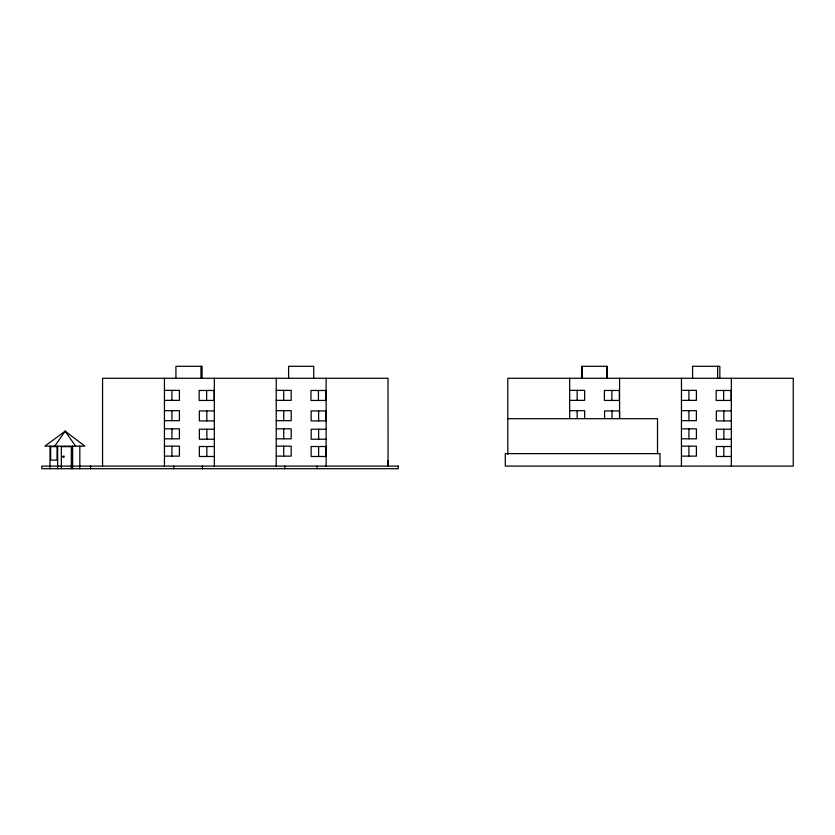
<?xml version="1.0" encoding="UTF-8"?>
<svg xmlns="http://www.w3.org/2000/svg" width="835" height="835" viewBox="0 0 835 835"><rect width="100%" height="100%" fill="white"/><g stroke="black" fill="none" stroke-linecap="round" stroke-linejoin="round"><path stroke-width="1.25" d="M54.755 446.151L65.13 431.173L84.909 446.151L44.923 446.151L65.13 431.173L66.529 433.167M164.443 390.373L179.41 390.373L179.41 400.362L164.443 400.362M276.228 390.373L291.196 390.373L291.196 400.362L276.228 400.362M569.668 390.373L584.646 390.373L584.646 400.362L569.668 400.362M681.433 390.373L696.4 390.373L696.4 400.362L681.433 400.362M164.443 410.674L179.41 410.674L179.41 420.663L164.443 420.663M276.228 410.674L291.196 410.674L291.196 420.663L276.228 420.663M569.668 410.674L584.646 410.674L584.646 418.168M681.433 410.674L696.4 410.674L696.4 420.663L681.433 420.663M214.313 410.924L199.335 410.924L199.335 420.903L214.313 420.903M731.303 410.924L716.336 410.924L716.336 420.903L731.303 420.903M507.795 418.7L657.51 418.7L657.51 453.635M164.443 428.835L179.41 428.835L179.41 438.813L164.443 438.813M276.228 428.835L291.196 428.835L291.196 438.813L276.228 438.813M681.433 428.835L696.4 428.835L696.4 438.813L681.433 438.813M214.345 429.232L199.377 429.232L199.377 439.22L214.345 439.22M326.13 429.232L311.163 429.232L311.163 439.22L326.13 439.22M731.335 429.232L716.367 429.232L716.367 439.22L731.335 439.22M164.443 446.151L179.41 446.151L179.41 456.129L164.443 456.129M276.228 446.151L291.196 446.151L291.196 456.129L276.228 456.129M681.433 446.151L696.4 446.151L696.4 456.129L681.433 456.129M214.313 446.506L199.335 446.506L199.335 456.484L214.313 456.484M731.303 446.506L716.336 446.506L716.336 456.484L731.303 456.484M65.13 431.173L75.588 446.151M731.335 378.276L731.335 466.107M723.82 410.924L723.82 420.903M723.851 429.232L723.851 439.22M723.82 446.506L723.82 456.484M723.642 390.467L723.642 400.445M719.843 378.276L719.843 366.294L692.57 366.294L692.57 378.276M717.62 366.294L717.62 378.276M688.917 390.373L688.917 400.362M688.917 410.674L688.917 420.663M688.917 428.835L688.917 438.813M688.917 446.151L688.917 456.129M681.464 378.276L681.433 466.107M660.005 466.107L660.005 453.635L505.3 453.635L505.3 466.107L793.25 466.107L793.25 378.276L507.795 378.276L507.795 454.376M619.58 378.276L619.58 418.314M619.539 418.408L619.539 410.924L604.571 410.924L604.571 418.408M612.055 410.924L612.055 418.408M611.888 390.467L611.888 400.445M607.087 378.276L607.087 366.294L581.755 366.294L581.755 378.276M606.805 366.294L606.805 378.276M582.026 366.294L582.026 378.276M577.162 390.373L577.162 400.362M577.162 410.674L577.162 418.168M569.668 378.276L569.668 418.314M388.066 460.722L388.066 466.107L388.014 378.276L102.559 378.276L102.559 466.107M326.13 378.276L326.13 466.107M318.646 429.232L318.646 439.22M318.615 410.924L318.615 420.903M318.615 446.506L318.615 456.484M318.438 390.467L318.438 400.445M317.049 466.107L317.049 468.706M313.709 378.276L313.709 366.294L288.607 366.294L288.607 378.276M284.808 466.107L284.808 468.706M283.712 390.373L283.712 400.362M283.712 410.674L283.712 420.663M283.712 428.835L283.712 438.813M283.712 446.151L283.712 456.129M276.228 378.276L276.228 466.107M214.345 378.276L214.345 466.107M206.819 410.924L206.819 420.903M206.861 429.232L206.861 439.22M206.829 446.506L206.829 456.484M206.652 390.467L206.652 400.445M202.414 466.107L202.414 468.706M202.07 378.276L202.07 366.294L175.924 366.294L175.924 378.276M200.974 366.294L200.974 378.276M173.774 466.107L173.774 468.706M171.927 390.373L171.927 400.362M171.927 410.674L171.927 420.663M171.927 428.835L171.927 438.813M171.927 446.151L171.927 456.129M164.443 378.276L164.443 466.107M90.577 466.107L90.577 468.706M79.826 446.151L79.826 468.706M72.614 446.151L72.614 468.706M71.33 468.706L71.33 446.642L61.352 446.642L61.352 468.706M57.646 446.151L57.646 468.706M49.996 446.151L49.996 468.706M62.876 456.515C63.919 459.542 65.203 454.313 62.876 456.515M214.136 390.467L199.168 390.467L199.168 400.445L214.136 400.445L214.136 390.467M325.932 390.467L310.954 390.467L310.954 400.445L325.932 400.445L325.932 390.467M619.372 390.467L604.404 390.467L604.404 400.445L619.372 400.445L619.372 390.467M731.136 390.467L716.159 390.467L716.159 400.445L731.136 400.445L731.136 390.467M326.099 410.924L311.131 410.924L311.131 420.903L326.099 420.903L326.099 410.924M326.099 446.506L311.131 446.506L311.131 456.484L326.099 456.484L326.099 446.506M57.02 446.621L50.653 446.621L50.653 460.095L57.02 460.095L57.02 446.621M398.295 466.107L41.75 466.107L41.75 468.706L398.295 468.706L398.295 466.107"/></g></svg>
